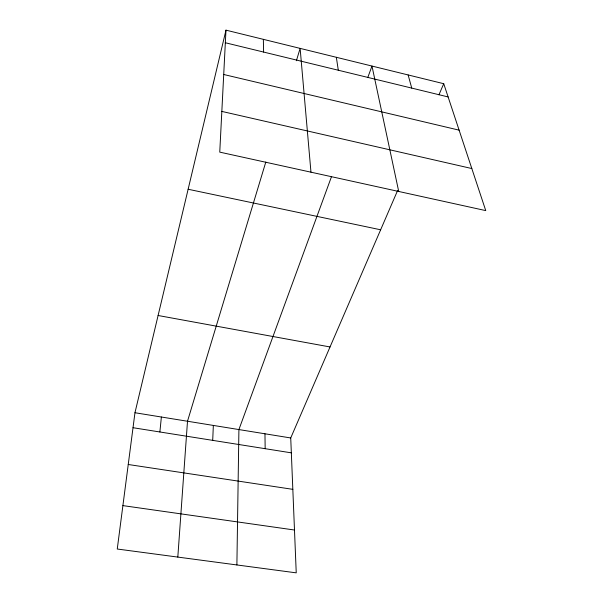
<?xml version="1.0" encoding="UTF-8"?>
<svg xmlns="http://www.w3.org/2000/svg" width="603" height="603" viewBox="0 0 603 603"><rect width="100%" height="100%" fill="white"/><g stroke="black" fill="none" stroke-linecap="round" stroke-linejoin="round"><path stroke-width="0.9" d="M236.889 564.951L238.909 429.57L331.56 176.475M212.708 440.363L213.349 425.424M225.982 30.15L219.756 152.129L485.747 210.605L443.733 83.704L225.982 30.15L134.966 412.738L117.253 549.024L296.239 572.85L290.729 437.959L397.581 190.571M177.817 557.089L187.503 421.241L265.81 162.019M159.878 431.982L161.378 417.012M296.397 60.737L300.128 48.383L310.967 172.179M367.8 77.486L371.983 66.059L398.726 191.475M438.946 94.792L443.733 83.704M122.899 505.608L294.49 530.022M128.235 464.498L292.824 489.342M133.014 427.715L291.339 452.845M134.966 412.738L290.729 437.959M158.099 315.497L330.029 346.959M188.136 189.252L380.636 229.788M221.836 111.412L471.825 168.546M223.721 74.501L459.117 130.158M225.341 42.753L448.112 96.94M408.141 74.953L411.736 88.091M336.338 57.293L338.306 70.227M263.353 39.338L263.601 52.054M264.966 433.783L265.162 448.692"/></g></svg>
